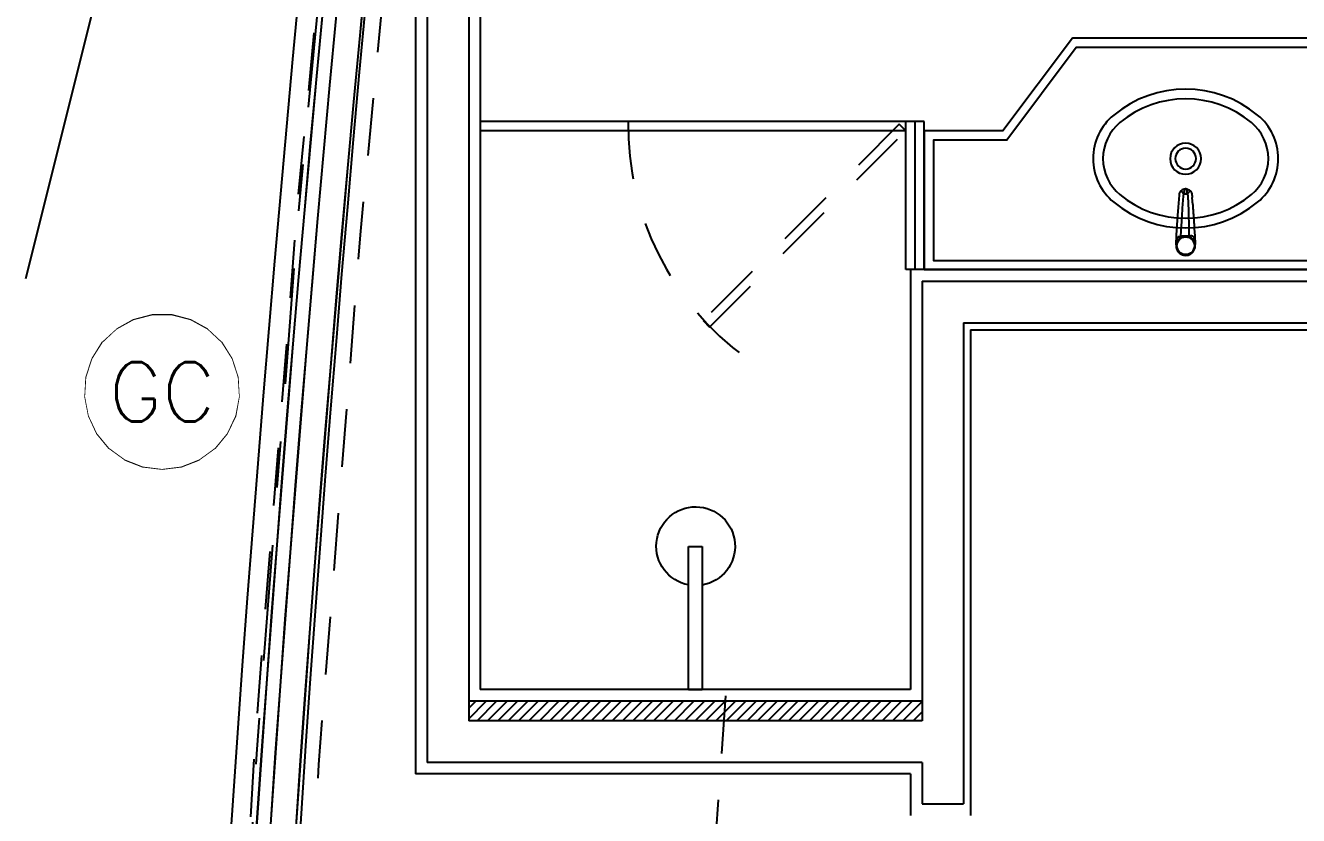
# Model space of a CAD drawing. Header units: millimetres. Extents: x 188.6 to 263.2, y 40.1 to 120.1.
# Drawn here: x 205.62 to 208.372, y 75.765 to 77.472 of the extents above; entities that cross this region are included whole.
import ezdxf
from ezdxf.enums import TextEntityAlignment as Align

# ---------------------------------------------------------------- set-up
doc = ezdxf.new("R2010")
doc.units = ezdxf.units.MM
doc.set_wipeout_variables(frame=1)
for name, pattern in [('ACAD_ISO14W100', [24, 12, -3, 0, -3, 0, -3, 0, -3]), ('DASHDOT2', [0.5, 0.25, -0.125, 0, -0.125]), ('HIDDEN2', [0.1875, 0.125, -0.0625]), ('XREF-TIPO$0$HIDDEN2', [0.1875, 0.125, -0.0625])]:
    doc.linetypes.add(name, pattern=pattern)
for name, color, linetype in [('ARQ', 8, 'Continuous'), ('ARQ-TXT', 8, 'Continuous'), ('ESTR-VIGAS', 11, 'HIDDEN2'), ('ESTRUTURA', 7, 'Continuous'), ('INC-TEXTO', 7, 'Continuous'), ('SPDA-MALHA', 162, 'ACAD_ISO14W100')]:
    doc.layers.add(name, color=color, linetype=linetype)
doc.styles.add('60-75', font='romans.shx', dxfattribs={"height": 0.12})
doc.styles.add('ROMANS', font='ROMANS.SHX', dxfattribs={"height": 0.15})
pattern_1 = [(45, (-1932.70728, -1426.162144), (-0.01122532015, 0.01122532015), [])]

# ---------------------------------------------------------------- blocks, each defined once
blk = doc.blocks.new('XREF-TIPO$0$CHUVEIRO')
at = {"color": 0}
for p, q in [((216.39, 104.5817), (216.39, 104.8912)), ((216.39, 104.8912), (216.42, 104.8912)), ((216.42, 104.8912), (216.42, 104.5817)), ((216.39, 104.5817), (216.42, 104.5817))]:
    blk.add_line(p, q, dxfattribs=at)
at = {"color": 0, "extrusion": (0, 0, -1)}
blk.add_ellipse((216.4058, 104.8916), major_axis=(-0.0851, 0), ratio=1, start_param=4.898771, end_param=10.827741, dxfattribs=at)
blk = doc.blocks.new('XREF-TIPO$0$A$C2D591F4F-flat-1')
for p, q in [((0.0222, -0.1794), (0.0222, -0.1794)), ((0.0224, -0.1794), (0.0222, -0.1794)), ((0.1318, -0.1865), (0.132, -0.1865)), ((0.0404, -0.1949), (0.0422, -0.1949)), ((0.0404, -0.2051), (0.0404, -0.1949)), ((0.0404, -0.2051), (0.0422, -0.2051)), ((0.0422, -0.1949), (0.0422, -0.2051)), ((0.1324, -0.2037), (0.1324, -0.1963)), ((0.1425, -0.203), (0.1425, -0.197)), ((0.0239, -0.2205), (0.0235, -0.2205)), ((0.0239, -0.2205), (0.0239, -0.2205))]:
    blk.add_line(p, q)
for points in [[(0.3031, -0.3556, 0.358974), (0.3031, -0.0444, 0.471698), (0.1149, -0.0444, 0.358974), (0.1149, -0.3556, 0.471698)], [(0.2869, -0.3422, 0.358974), (0.2869, -0.0578, 0.471698), (0.1311, -0.0578, 0.358974), (0.1311, -0.3422, 0.471698)], [(0.2315, -0.2, 1), (0.1865, -0.2, 1)]]:
    blk.add_lwpolyline(points, format="xyb", close=True)
blk.add_lwpolyline([(0.209, -0.2335, 336.274616), (0.2086, -0.2335)], format="xyb")
for points in [[(0.0225, -0.1794, 0), (0.0225, -0.1794, 0), (0.0225, -0.1794, 0), (0.0225, -0.1794, 0), (0.0225, -0.1794, 0), (0.0225, -0.1794, 0), (0.0225, -0.1794, 0), (0.0225, -0.1794, 0), (0.0226, -0.1794, 0), (0.0226, -0.1794, 0), (0.0227, -0.1794, 0), (0.0227, -0.1794, 0), (0.0229, -0.1794, 0), (0.0238, -0.1795, 0), (0.0247, -0.1796, 0), (0.0284, -0.18, 0), (0.0321, -0.1806, 0), (0.0348, -0.1811, 0)], [(0.0225, -0.1794, 0), (0.0438, -0.1805, 0), (0.0651, -0.1818, 0), (0.0864, -0.1832, 0), (0.1039, -0.1844, 0), (0.1215, -0.1857, 0), (0.1302, -0.1863, 0), (0.1312, -0.1864, 0), (0.1316, -0.1864, 0), (0.1318, -0.1865, 0)], [(0.0297, -0.1814, 0), (0.0308, -0.1818, 0), (0.0321, -0.1819, 0), (0.0334, -0.1816, 0), (0.0348, -0.1811, 0)], [(0.0382, -0.1896, 0), (0.0376, -0.1885, 0), (0.0365, -0.1871, 0), (0.0354, -0.1857, 0), (0.0345, -0.1848, 0), (0.0336, -0.184, 0), (0.0328, -0.1833, 0), (0.0319, -0.1827, 0), (0.0308, -0.182, 0), (0.0297, -0.1814, 0)], [(0.0348, -0.1811, 0), (0.0357, -0.1813, 0), (0.0366, -0.1816, 0), (0.0374, -0.1819, 0), (0.0382, -0.1824, 0), (0.0387, -0.1827, 0), (0.0392, -0.183, 0), (0.0395, -0.1833, 0), (0.0397, -0.1836, 0), (0.04, -0.1839, 0), (0.0402, -0.1842, 0), (0.0404, -0.1846, 0), (0.0405, -0.1849, 0), (0.0406, -0.1852, 0), (0.0407, -0.1854, 0), (0.0408, -0.1858, 0), (0.0409, -0.1864, 0), (0.041, -0.1869, 0), (0.041, -0.1873, 0), (0.0411, -0.1877, 0), (0.0412, -0.1881, 0), (0.0413, -0.1883, 0), (0.0413, -0.1885, 0), (0.0414, -0.1886, 0), (0.0415, -0.1888, 0)], [(0.0382, -0.1896, 0), (0.0401, -0.1892, 0), (0.0415, -0.1888, 0)], [(0.0415, -0.1888, 0), (0.0418, -0.1903, 0), (0.0421, -0.1918, 0), (0.0422, -0.1933, 0), (0.0422, -0.1949, 0)], [(0.1324, -0.1963, 0), (0.132, -0.196, 0), (0.1317, -0.1957, 0), (0.1314, -0.1954, 0), (0.131, -0.1952, 0), (0.1307, -0.1951, 0), (0.1303, -0.1949, 0), (0.1298, -0.1948, 0), (0.1293, -0.1947, 0), (0.1287, -0.1946, 0), (0.1281, -0.1946, 0), (0.1194, -0.1939, 0), (0.1019, -0.1926, 0), (0.0844, -0.1914, 0), (0.063, -0.1901, 0), (0.0415, -0.1888, 0)], [(0.132, -0.1865, 0), (0.132, -0.1865, 0), (0.1325, -0.1865, 0), (0.1329, -0.1866, 0), (0.1334, -0.1867, 0), (0.1339, -0.1869, 0), (0.1339, -0.1869, 0)], [(0.1324, -0.1963, 0), (0.1334, -0.1953, 0), (0.1345, -0.1943, 0), (0.1355, -0.1935, 0), (0.1365, -0.1926, 0), (0.1375, -0.192, 0), (0.1383, -0.1914, 0), (0.1389, -0.191, 0), (0.1394, -0.1907, 0), (0.1398, -0.1906, 0), (0.1399, -0.1907, 0)], [(0.1339, -0.1869, 0), (0.1339, -0.1869, 0), (0.1347, -0.1871, 0), (0.1356, -0.1875, 0), (0.1364, -0.1879, 0), (0.1374, -0.1885, 0), (0.1383, -0.1891, 0), (0.1391, -0.1899, 0), (0.1399, -0.1907, 0)], [(0.1399, -0.1907, 0), (0.1402, -0.1911, 0), (0.1406, -0.1914, 0), (0.1409, -0.1918, 0), (0.141, -0.192, 0), (0.141, -0.1921, 0), (0.1411, -0.1922, 0), (0.1412, -0.1923, 0), (0.1412, -0.1923, 0), (0.1412, -0.1924, 0), (0.1413, -0.1924, 0), (0.1413, -0.1924, 0), (0.1413, -0.1924, 0), (0.1413, -0.1924, 0)], [(0.1425, -0.197, 0), (0.1424, -0.1956, 0), (0.1421, -0.1942, 0), (0.1416, -0.193, 0), (0.1413, -0.1924, 0)], [(0.0866, -0.2168, 0), (0.0858, -0.2168, 0), (0.0846, -0.2169, 0), (0.0838, -0.217, 0), (0.0829, -0.217, 0), (0.0826, -0.217, 0), (0.0824, -0.217, 0), (0.0821, -0.2171, 0), (0.0818, -0.2171, 0), (0.0816, -0.2171, 0), (0.0813, -0.2171, 0), (0.0785, -0.2173, 0), (0.0759, -0.2175, 0), (0.0734, -0.2176, 0), (0.0711, -0.2178, 0), (0.0697, -0.2179, 0), (0.068, -0.218, 0), (0.0663, -0.2181, 0), (0.0647, -0.2182, 0), (0.0631, -0.2183, 0), (0.0596, -0.2185, 0), (0.0561, -0.2187, 0), (0.0527, -0.2189, 0), (0.0491, -0.2191, 0), (0.0426, -0.2195, 0), (0.0362, -0.2198, 0), (0.03, -0.2202, 0), (0.0239, -0.2205, 0)], [(0.0375, -0.2179, 0), (0.0348, -0.2186, 0), (0.032, -0.2193, 0), (0.0284, -0.2199, 0), (0.0264, -0.2202, 0), (0.0252, -0.2204, 0), (0.0245, -0.2204, 0), (0.0242, -0.2204, 0), (0.0242, -0.2204, 0), (0.0241, -0.2205, 0), (0.024, -0.2205, 0), (0.024, -0.2205, 0), (0.0239, -0.2205, 0), (0.0239, -0.2205, 0), (0.0239, -0.2205, 0), (0.0239, -0.2205, 0), (0.0239, -0.2205, 0), (0.0239, -0.2205, 0)], [(0.0314, -0.2177, 0), (0.0321, -0.2172, 0), (0.033, -0.2165, 0), (0.034, -0.2158, 0), (0.035, -0.2148, 0), (0.0359, -0.2138, 0), (0.0369, -0.2126, 0), (0.0377, -0.2113, 0), (0.0382, -0.2104, 0), (0.0387, -0.2095, 0), (0.0392, -0.2086, 0), (0.0396, -0.2076, 0)], [(0.0314, -0.2177, 0), (0.0325, -0.2172, 0), (0.0338, -0.217, 0), (0.0352, -0.2171, 0), (0.0366, -0.2175, 0), (0.0375, -0.2179, 0)], [(0.0421, -0.2079, 0), (0.0421, -0.2079, 0), (0.0421, -0.2081, 0), (0.0421, -0.2083, 0), (0.042, -0.2085, 0), (0.0421, -0.2088, 0), (0.0421, -0.2091, 0), (0.0422, -0.2099, 0), (0.0424, -0.2107, 0), (0.0425, -0.2112, 0), (0.0425, -0.2117, 0), (0.0426, -0.2121, 0), (0.0426, -0.2124, 0), (0.0426, -0.2128, 0), (0.0425, -0.213, 0), (0.0425, -0.2133, 0), (0.0424, -0.2136, 0), (0.0424, -0.2139, 0), (0.0423, -0.2142, 0), (0.0421, -0.2146, 0), (0.0419, -0.215, 0), (0.0417, -0.2152, 0), (0.0416, -0.2154, 0), (0.0412, -0.2158, 0), (0.0409, -0.2161, 0), (0.0405, -0.2164, 0), (0.0401, -0.2167, 0), (0.0394, -0.2171, 0), (0.0387, -0.2174, 0), (0.0381, -0.2176, 0), (0.0375, -0.2179, 0)], [(0.0421, -0.2079, 0), (0.0453, -0.2078, 0), (0.0486, -0.2077, 0), (0.0522, -0.2076, 0), (0.056, -0.2075, 0), (0.0595, -0.2075, 0), (0.0631, -0.2074, 0), (0.0642, -0.2074, 0), (0.0652, -0.2073, 0), (0.0662, -0.2073, 0), (0.0672, -0.2073, 0), (0.0682, -0.2073, 0), (0.0739, -0.2072, 0), (0.0795, -0.2071, 0), (0.0806, -0.2071, 0), (0.0817, -0.207, 0), (0.0828, -0.207, 0), (0.0839, -0.207, 0), (0.0851, -0.207, 0), (0.0862, -0.2069, 0), (0.0873, -0.2069, 0), (0.0884, -0.2069, 0), (0.0922, -0.2068, 0), (0.0959, -0.2067, 0), (0.0994, -0.2066, 0), (0.1029, -0.2065, 0), (0.1057, -0.2064, 0), (0.1085, -0.2063, 0), (0.1092, -0.2063, 0), (0.1099, -0.2062, 0), (0.1106, -0.2062, 0), (0.1113, -0.2062, 0), (0.112, -0.2061, 0), (0.1127, -0.2061, 0), (0.1148, -0.206, 0), (0.1168, -0.2059, 0), (0.1189, -0.2058, 0), (0.1209, -0.2057, 0), (0.1229, -0.2056, 0), (0.1248, -0.2055, 0), (0.1252, -0.2055, 0), (0.1256, -0.2054, 0), (0.126, -0.2054, 0), (0.1264, -0.2054, 0), (0.1267, -0.2054, 0), (0.1271, -0.2053, 0), (0.1275, -0.2053, 0), (0.1278, -0.2053, 0), (0.1282, -0.2053, 0), (0.1286, -0.2052, 0), (0.1289, -0.2052, 0), (0.1292, -0.2052, 0), (0.1294, -0.2052, 0), (0.1296, -0.2051, 0), (0.1298, -0.2051, 0), (0.13, -0.2051, 0), (0.1302, -0.205, 0), (0.1303, -0.205, 0), (0.1305, -0.2049, 0), (0.1306, -0.2049, 0), (0.131, -0.2047, 0), (0.1313, -0.2045, 0), (0.1316, -0.2043, 0), (0.1318, -0.2041, 0), (0.1321, -0.2039, 0), (0.1324, -0.2037, 0)], [(0.1134, -0.2149, 0), (0.1126, -0.2149, 0), (0.1121, -0.215, 0), (0.1117, -0.215, 0), (0.1111, -0.2151, 0), (0.1106, -0.2151, 0), (0.1101, -0.2151, 0), (0.1098, -0.2152, 0), (0.1095, -0.2152, 0), (0.1092, -0.2152, 0), (0.1076, -0.2153, 0), (0.1059, -0.2154, 0), (0.104, -0.2156, 0), (0.1022, -0.2157, 0), (0.1002, -0.2158, 0), (0.0982, -0.216, 0), (0.0964, -0.2161, 0), (0.0947, -0.2162, 0), (0.0929, -0.2163, 0), (0.0911, -0.2165, 0), (0.0906, -0.2165, 0), (0.09, -0.2165, 0), (0.0899, -0.2165, 0), (0.0898, -0.2165, 0), (0.0896, -0.2166, 0), (0.0894, -0.2166, 0), (0.089, -0.2166, 0), (0.0884, -0.2166, 0), (0.0876, -0.2167, 0), (0.0868, -0.2168, 0), (0.0866, -0.2168, 0)], [(0.1342, -0.213, 0), (0.1339, -0.213, 0), (0.1334, -0.2132, 0), (0.1329, -0.2133, 0), (0.1326, -0.2133, 0), (0.1325, -0.2133, 0), (0.1325, -0.2134, 0), (0.1324, -0.2134, 0), (0.1324, -0.2134, 0), (0.1324, -0.2134, 0), (0.1324, -0.2134, 0), (0.1324, -0.2134, 0), (0.1324, -0.2134, 0), (0.1324, -0.2134, 0), (0.1324, -0.2134, 0), (0.1324, -0.2134, 0), (0.1312, -0.2135, 0), (0.1304, -0.2136, 0), (0.1297, -0.2136, 0), (0.1289, -0.2137, 0), (0.1282, -0.2138, 0), (0.1275, -0.2138, 0), (0.1268, -0.2139, 0), (0.1263, -0.2139, 0), (0.1257, -0.214, 0), (0.1251, -0.214, 0), (0.1247, -0.214, 0)], [(0.1425, -0.197, 0), (0.1424, -0.197, 0), (0.1422, -0.1969, 0), (0.142, -0.1969, 0), (0.1418, -0.1969, 0), (0.1415, -0.1969, 0), (0.1411, -0.1969, 0), (0.1407, -0.1968, 0), (0.1402, -0.1968, 0), (0.1397, -0.1968, 0), (0.1392, -0.1967, 0), (0.1386, -0.1967, 0), (0.138, -0.1966, 0), (0.1374, -0.1966, 0), (0.137, -0.1966, 0), (0.1363, -0.1965, 0), (0.1355, -0.1965, 0), (0.1348, -0.1964, 0), (0.1341, -0.1964, 0), (0.1336, -0.1963, 0), (0.133, -0.1963, 0), (0.1324, -0.1963, 0)], [(0.1324, -0.2037, 0), (0.1331, -0.2036, 0), (0.1338, -0.2036, 0), (0.1346, -0.2035, 0), (0.1353, -0.2035, 0), (0.136, -0.2034, 0), (0.1366, -0.2034, 0), (0.1373, -0.2034, 0), (0.138, -0.2033, 0), (0.1386, -0.2033, 0), (0.1392, -0.2032, 0), (0.1396, -0.2032, 0), (0.14, -0.2032, 0), (0.1404, -0.2031, 0), (0.1408, -0.2031, 0), (0.1413, -0.2031, 0), (0.1416, -0.203, 0), (0.1419, -0.203, 0), (0.1422, -0.203, 0), (0.1424, -0.203, 0), (0.1425, -0.203, 0)], [(0.1324, -0.2037, 0), (0.1327, -0.204, 0), (0.1331, -0.2044, 0), (0.1335, -0.2048, 0), (0.134, -0.2051, 0), (0.1344, -0.2055, 0), (0.1348, -0.2059, 0), (0.1352, -0.2063, 0), (0.1357, -0.2066, 0), (0.1361, -0.207, 0), (0.1365, -0.2073, 0), (0.1369, -0.2076, 0), (0.1373, -0.2079, 0), (0.1377, -0.2082, 0), (0.138, -0.2084, 0), (0.1383, -0.2087, 0), (0.1386, -0.2088, 0), (0.1389, -0.209, 0), (0.1391, -0.2091, 0), (0.1393, -0.2092, 0), (0.1395, -0.2093, 0), (0.1396, -0.2093, 0), (0.1397, -0.2093, 0), (0.1398, -0.2093, 0), (0.1399, -0.2093, 0)], [(0.1399, -0.2093, 0), (0.1391, -0.2101, 0), (0.1382, -0.2108, 0), (0.1373, -0.2115, 0), (0.1364, -0.212, 0), (0.1357, -0.2124, 0), (0.1351, -0.2127, 0), (0.1344, -0.2129, 0), (0.1342, -0.213, 0)], [(0.1425, -0.203, 0), (0.1424, -0.2044, 0), (0.1421, -0.2057, 0), (0.1416, -0.207, 0), (0.1413, -0.2075, 0)], [(0.1431, -0.2031, 0), (0.1431, -0.2035, 0), (0.1429, -0.204, 0), (0.1427, -0.2045, 0), (0.1426, -0.205, 0), (0.1424, -0.2055, 0), (0.1421, -0.206, 0), (0.1418, -0.2066, 0), (0.1416, -0.207, 0)], [(0.1433, -0.199, 0), (0.1433, -0.1989, 0), (0.1432, -0.1987, 0), (0.1432, -0.1986, 0), (0.1431, -0.1984, 0), (0.1431, -0.1982, 0), (0.143, -0.198, 0), (0.1429, -0.1977, 0), (0.1428, -0.1974, 0), (0.1425, -0.197, 0)], [(0.1425, -0.203, 0), (0.1427, -0.2026, 0), (0.1429, -0.2022, 0), (0.1431, -0.2018, 0), (0.1431, -0.2016, 0), (0.1432, -0.2014, 0), (0.1432, -0.2012, 0), (0.1433, -0.2011, 0), (0.1433, -0.201, 0), (0.1433, -0.201, 0)], [(0.1433, -0.198, 0), (0.1433, -0.199, 0)], [(0.1433, -0.202, 0), (0.1434, -0.201, 0), (0.1434, -0.2003, 0), (0.1434, -0.1995, 0), (0.1434, -0.1988, 0), (0.1433, -0.198, 0)], [(0.1433, -0.201, 0), (0.1433, -0.2008, 0), (0.1433, -0.2006, 0), (0.1434, -0.2005, 0), (0.1434, -0.2005, 0), (0.1434, -0.2004, 0), (0.1434, -0.2003, 0), (0.1434, -0.2002, 0), (0.1434, -0.2002, 0), (0.1434, -0.2001, 0), (0.1434, -0.2001, 0), (0.1434, -0.2, 0), (0.1434, -0.2, 0), (0.1434, -0.1999, 0), (0.1434, -0.1999, 0), (0.1434, -0.1998, 0), (0.1434, -0.1998, 0), (0.1434, -0.1996, 0), (0.1434, -0.1995, 0), (0.1433, -0.1994, 0), (0.1433, -0.1993, 0), (0.1433, -0.199, 0)], [(0.1433, -0.201, 0), (0.1433, -0.202, 0), (0.1433, -0.202, 0)]]:
    blk.add_polyline3d(points)
blk.add_circle((0.0206, -0.2), 0.0191)
for centre, radius, start, end in [((0.0206, -0.2), 0.0207, 90, 301.2083), ((0.0206, -0.2), 0.0204, 14.4666, 345.5334), ((0.0206, -0.2), 0.0195, 90, 270), ((0.0206, -0.2), 0.0207, 64.1045, 90), ((0.0206, -0.2), 0.0195, 270, 90), ((0.0206, -0.2), 0.0195, 0, 90), ((0.0205, -0.1999), 0.0205, 14.0619, 30.0027), ((0.1299, -0.1998), 0.0136, 12.4001, 33.0332), ((0.0206, -0.2), 0.0195, 270, 0), ((0.0205, -0.2001), 0.0205, 338.4737, 345.9324), ((-0.0201, -0.7771), 0.5726, 83.7595, 84.015), ((0.0157, -0.2052), 0.0265, 354.0406, 0.134), ((-0.1088, 2.8004), 3.0235, 274.2155, 274.4292), ((0.13, -0.2001), 0.0135, 317.2407, 326.8896), ((0.1325, -0.2007), 0.0109, 347.2283, 353.0963), ((0.1325, -0.1992), 0.0109, 6.4456, 12.3614)]:
    blk.add_arc(centre, radius, start, end)
blk = doc.blocks.new('ESTR-TP-29.09.2016')
at = {"layer": 'ESTR-VIGAS'}
for radius, start, end in [(66.1163, 171.918122, 188.081579), (65.9756, 172.023558, 187.976143)]:
    blk.add_arc((66.1165, 11.775), radius, start, end, dxfattribs=at)
blk = doc.blocks.new('INC-OBJETO')
at = {"color": 0}
blk.add_lwpolyline([(0, 0.002084), (-0.000518, 0.002019), (-0.001004, 0.001827), (-0.001427, 0.001519), (-0.00176, 0.001117), (-0.001982, 0.000644), (-0.00208, 0.000131), (-0.002047, -0.000391), (-0.001886, -0.000887), (-0.001606, -0.001329), (-0.001225, -0.001686), (-0.000767, -0.001938), (-0.000261, -0.002068), (0.000261, -0.002068), (0.000767, -0.001938), (0.001225, -0.001686), (0.001606, -0.001329), (0.001886, -0.000887), (0.002047, -0.000391), (0.00208, 0.000131), (0.001982, 0.000644), (0.00176, 0.001117), (0.001427, 0.001519), (0.001004, 0.001827), (0.000518, 0.002019)], close=True, dxfattribs=at)
blk.add_wipeout([(0, 0.002084), (-0.000518, 0.002019), (-0.001004, 0.001827), (-0.001427, 0.001519), (-0.00176, 0.001117), (-0.001982, 0.000644), (-0.00208, 0.000131), (-0.002047, -0.000391), (-0.001886, -0.000887), (-0.001606, -0.001329), (-0.001225, -0.001686), (-0.000767, -0.001938), (-0.000261, -0.002068), (0.000261, -0.002068), (0.000767, -0.001938), (0.001225, -0.001686), (0.001606, -0.001329), (0.001886, -0.000887), (0.002047, -0.000391), (0.00208, 0.000131), (0.001982, 0.000644), (0.00176, 0.001117), (0.001427, 0.001519), (0.001004, 0.001827), (0.000518, 0.002019)], dxfattribs=at)
at = {"color": 0, "style": 'ROMANS', "width": 1.285725}
blk.add_attdef('OBJETO', text='', height=0.0016, dxfattribs=at).set_placement((-0.001786, -0.00083), (0.001643, -0.00083), align=Align.FIT)

msp = doc.modelspace()

# ---------------------------------------------------------------- hatches: boundary and pattern name
at = {"layer": 'ARQ'}
h = msp.add_hatch(dxfattribs=at)
h.set_pattern_fill('ANSI31', color=256, scale=0.005)
h.set_pattern_definition(pattern_1)
h.paths.add_polyline_path([(206.5782, 76.0121), (207.5582, 76.0121), (207.5582, 75.9697), (206.5782, 75.9697)])
h = msp.add_hatch(dxfattribs=at)
h.set_pattern_fill('ANSI31', color=256, scale=0.005)
h.set_pattern_definition(pattern_1)
h.paths.add_polyline_path([(206.5782, 76.0121), (207.5582, 76.0121), (207.5582, 75.9697), (206.5782, 75.9697)])

# ---------------------------------------------------------------- linework, layer by layer
for p, q in [((206.4632, 78.2747), (206.4632, 75.8547)), ((206.4632, 78.2747), (206.4632, 75.8547)), ((206.4882, 78.2496), (206.4882, 75.8797)), ((206.4882, 78.2496), (206.4882, 75.8797)), ((206.5782, 78.1596), (206.5782, 75.9697)), ((206.5782, 78.1596), (206.5782, 75.9697)), ((206.6032, 78.1347), (206.6032, 76.0371)), ((206.6032, 78.1347), (206.6032, 76.0371)), ((207.5232, 77.2647), (206.6032, 77.2647)), ((207.5232, 77.2647), (206.6032, 77.2647)), ((207.5632, 77.2647), (207.5232, 77.2647)), ((207.5232, 76.9447), (207.5232, 77.2647)), ((207.5632, 77.2647), (207.5232, 77.2647)), ((207.5232, 76.9447), (207.5232, 77.2647)), ((207.5432, 76.9447), (207.5432, 77.2647)), ((207.5432, 76.9447), (207.5432, 77.2647)), ((207.5632, 76.9447), (207.5632, 77.2647)), ((207.5632, 76.9447), (207.5632, 77.2647)), ((207.5232, 77.2447), (206.6032, 77.2447)), ((207.5232, 77.2447), (206.6032, 77.2447)), ((207.5632, 76.9447), (207.5232, 76.9447)), ((207.5632, 76.9447), (207.5232, 76.9447)), ((209.0032, 76.9447), (207.5332, 76.9447)), ((207.5332, 76.9447), (207.5332, 76.0371)), ((209.0032, 76.9447), (207.5332, 76.9447)), ((207.5332, 76.9447), (207.5332, 76.0371)), ((207.5582, 76.9197), (209.0282, 76.9197)), ((207.5582, 76.9197), (207.5582, 75.9697)), ((207.5582, 76.9197), (209.0282, 76.9197)), ((207.5582, 76.9197), (207.5582, 75.9697)), ((207.6482, 76.8297), (209.947, 76.8297)), ((207.6482, 76.8297), (207.6482, 75.7899, 0.0006)), ((207.6482, 76.8297), (209.947, 76.8297)), ((207.6482, 76.8297), (207.6482, 75.7899, 0.0006)), ((207.6632, 76.8147), (209.957, 76.8147)), ((207.6632, 76.8147), (207.6632, 75.7649, 0.0006)), ((207.6632, 76.8147), (209.957, 76.8147)), ((207.6632, 76.8147), (207.6632, 75.7649, 0.0006)), ((207.5332, 76.0371), (206.6032, 76.0371)), ((207.5332, 76.0371), (206.6032, 76.0371)), ((207.5582, 76.0121), (206.5782, 76.0121)), ((207.5582, 76.0121), (206.5782, 76.0121)), ((207.5582, 75.9697), (206.5782, 75.9697)), ((207.5582, 75.9697), (206.5782, 75.9697)), ((207.5582, 75.8797), (206.4882, 75.8797)), ((207.5582, 75.8797), (206.4882, 75.8797)), ((207.5582, 75.8797), (207.5582, 75.7899, 0.0006)), ((207.5582, 75.8797), (207.5582, 75.7899, 0.0006)), ((207.5332, 75.8547), (206.4632, 75.8547)), ((207.5332, 75.8547), (206.4632, 75.8547)), ((207.5332, 75.8547), (207.5332, 75.7649, 0.0006)), ((207.5332, 75.8547), (207.5332, 75.7649, 0.0006)), ((207.5582, 75.7899, 0.0006), (207.6482, 75.7899, 0.0006)), ((207.5582, 75.7899, 0.0006), (207.6482, 75.7899, 0.0006))]:
    msp.add_line(p, q, dxfattribs=at)
for points in [[(205.62, 80.925), (206.12, 78.925), (205.62, 76.925)], [(205.62, 80.925), (206.12, 78.925), (205.62, 76.925)], [(209.0032, 77.4447), (207.8832, 77.4447), (207.7332, 77.2447), (207.5632, 77.2447), (207.5632, 76.9447), (209.0032, 76.9447), (209.0032, 77.4447)], [(209.0032, 77.4447), (207.8832, 77.4447), (207.7332, 77.2447), (207.5632, 77.2447), (207.5632, 76.9447), (209.0032, 76.9447), (209.0032, 77.4447)]]:
    msp.add_lwpolyline(points, dxfattribs=at)
msp.add_lwpolyline([(208.9832, 77.4247), (207.8915, 77.4247), (207.7415, 77.2247), (207.5832, 77.2247), (207.5832, 76.9647), (208.9832, 76.9647)], close=True, dxfattribs=at)
msp.add_lwpolyline([(208.9832, 77.4247), (207.8915, 77.4247), (207.7415, 77.2247), (207.5832, 77.2247), (207.5832, 76.9647), (208.9832, 76.9647)], close=True, dxfattribs=at)
at = {"layer": 'ARQ', "linetype": 'XREF-TIPO$0$HIDDEN2'}
msp.add_lwpolyline([(207.509, 77.2588), (207.0848, 76.8346), (207.0989, 76.8204), (207.5232, 77.2447)], close=True, dxfattribs=at)
msp.add_lwpolyline([(207.509, 77.2588), (207.0848, 76.8346), (207.0989, 76.8204), (207.5232, 77.2447)], close=True, dxfattribs=at)
at = {"layer": 'ARQ'}
for centre, radius, start, end in [((272.2123, 71.3922), 66.1415, 171.899467, 188.100485), ((272.0547, 71.2746), 66.1415, 171.899467, 188.100485), ((272.0547, 71.2746), 66.1415, 171.899467, 188.100485), ((272.0544, 71.2744), 66.0865, 171.940842, 188.059109), ((272.0547, 71.2746), 66.0865, 171.940842, 188.059109), ((272.0547, 71.2746), 66.0865, 171.940842, 188.059109), ((272.0544, 71.2744), 66.0565, 171.963438, 188.036513), ((272.0547, 71.2746), 66.0565, 171.963438, 188.036513), ((272.0547, 71.2746), 66.0565, 171.963438, 188.036513), ((272.0544, 71.2744), 66.0015, 172.004914, 187.995038), ((272.0547, 71.2746), 66.0015, 172.004914, 187.995038), ((272.0547, 71.2746), 66.0015, 172.004914, 187.995038)]:
    msp.add_arc(centre, radius, start, end, dxfattribs=at)
at = {"layer": 'ARQ', "linetype": 'XREF-TIPO$0$HIDDEN2'}
msp.add_arc((207.5419, 77.2544), 0.6188, 178.9805, 234.0442, dxfattribs=at)
msp.add_arc((207.5419, 77.2544), 0.6188, 178.9805, 234.0442, dxfattribs=at)
at = {"layer": 'ARQ', "linetype": 'HIDDEN2'}
msp.add_arc((273.4521, 71.2697), 66.4892, 175.900109, 179.995949, dxfattribs=at)
at = {"layer": 'SPDA-MALHA', "linetype": 'DASHDOT2'}
msp.add_arc((273.5216, 71.2752), 67.5607, 172.130688, 187.869312, dxfattribs=at)

# ---------------------------------------------------------------- block references
at = {"layer": 'ARQ', "rotation": 90}
msp.add_blockref('XREF-TIPO$0$A$C2D591F4F-flat-1', (207.9282, 76.9757), dxfattribs=at)
msp.add_blockref('XREF-TIPO$0$A$C2D591F4F-flat-1', (207.9282, 76.9757), dxfattribs=at)
at = {"layer": 'ARQ'}
msp.add_blockref('XREF-TIPO$0$CHUVEIRO', (-9.3369, -28.5446), dxfattribs=at)
msp.add_blockref('XREF-TIPO$0$CHUVEIRO', (-9.3369, -28.5446), dxfattribs=at)
msp.add_blockref('XREF-TIPO$0$CHUVEIRO', (-9.3369, -28.5446), dxfattribs=at)
msp.add_blockref('XREF-TIPO$0$CHUVEIRO', (-9.3369, -28.5446), dxfattribs=at)
at = {"layer": 'ESTRUTURA'}
msp.add_blockref('ESTR-TP-29.09.2016', (205.9531, 59.5144), dxfattribs=at)

# ---------------------------------------------------------------- texts
at = {"layer": 'ARQ-TXT', "style": '60-75'}
msp.add_text('SUÍTE 1', height=0.16, dxfattribs=at).set_placement((208.2843, 75.5654))

# ---------------------------------------------------------------- next in the draw order: block references
at = {"layer": 'INC-TEXTO'}
ref = msp.add_blockref('INC-OBJETO', (205.9152, 76.6806), dxfattribs=dict(at, xscale=80, yscale=80, zscale=80, rotation=180))
ref.add_attrib('OBJETO', 'GC', dxfattribs={"layer": '0', "height": 0.128, "style": 'ROMANS'}).set_placement((205.9152, 76.6806), align=Align.MIDDLE_CENTER)

doc.saveas('drawing.dxf')
